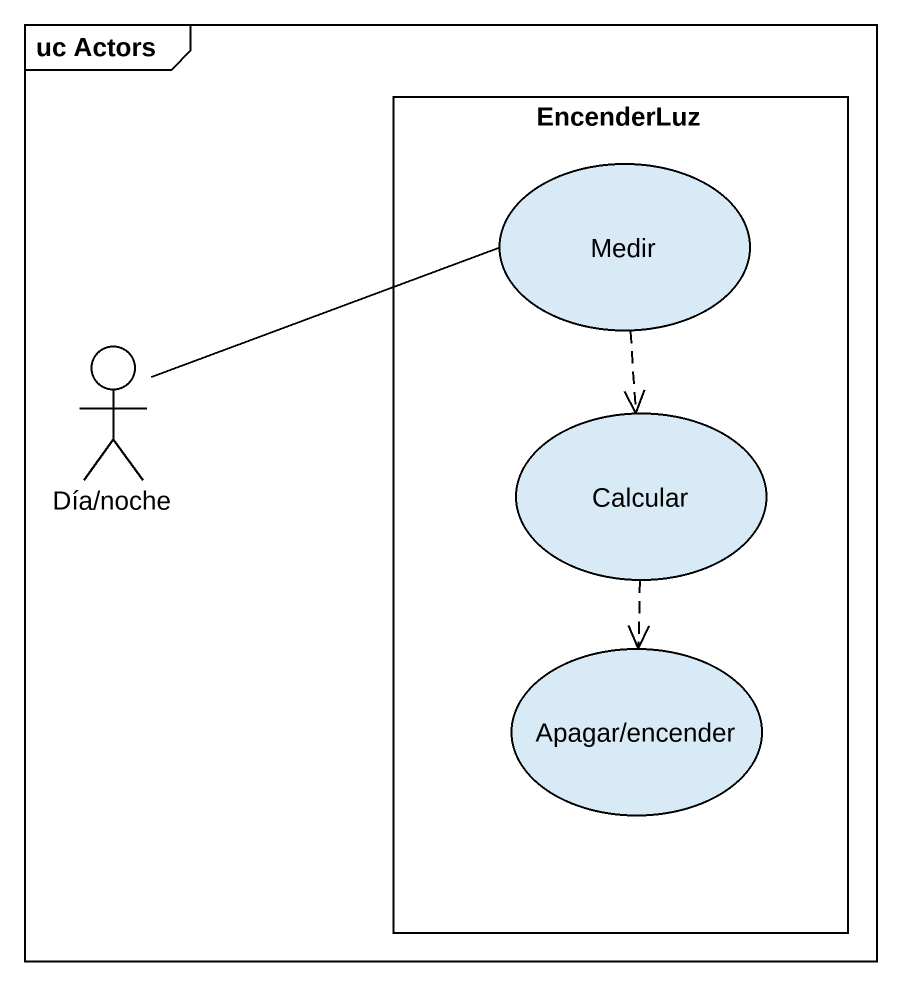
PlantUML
@startuml
mainframe uc Actors
rectangle EncenderLuz {
  usecase Medir
  usecase Calcular
  usecase "Apagar/encender" as Apagar_encender
}
actor "Día/noche" as Día_noche
Medir ..> Calcular
Día_noche -right- Medir
Calcular ..> Apagar_encender
@enduml
